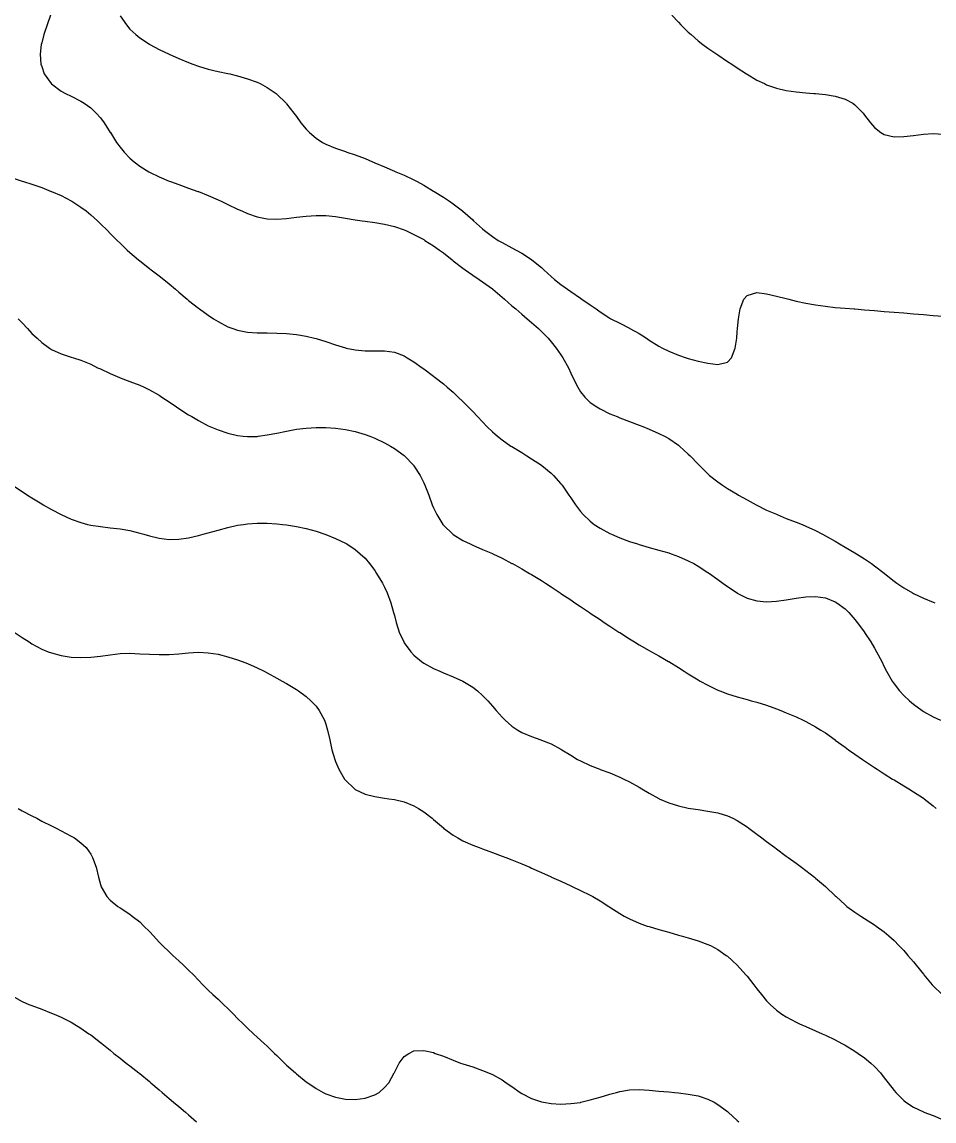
# Model space of a CAD drawing. Header units: inches. Extents: x 2679276 to 2679656, y 1246784 to 1247152.
# Drawn here: x 2679379.7 to 2679426.3, y 1246918.3 to 1246974.4 of the extents above; entities that cross this region are included whole.
import ezdxf

# ---------------------------------------------------------------- set-up
doc = ezdxf.new("R2010")
doc.units = ezdxf.units.IN
doc.header["$MEASUREMENT"] = 0
for name, color, linetype in [('451', 7, 'Continuous'), ('452', 7, 'Continuous'), ('453', 7, 'Continuous'), ('454', 7, 'Continuous'), ('455', 7, 'Continuous'), ('456', 7, 'Continuous'), ('457', 7, 'Continuous'), ('458', 7, 'Continuous'), ('459', 7, 'Continuous')]:
    doc.layers.add(name, color=color, linetype=linetype)

msp = doc.modelspace()

# ---------------------------------------------------------------- linework, layer by layer
at = {"layer": '451', "elevation": 451}
msp.add_lwpolyline([(2679412.913, 1246974.75), (2679413.25, 1246974.38), (2679413.373, 1246974.25), (2679413.75, 1246973.879), (2679413.891, 1246973.75), (2679414.25, 1246973.439), (2679414.494, 1246973.25), (2679414.75, 1246973.055), (2679415.201, 1246972.75), (2679415.25, 1246972.716), (2679415.75, 1246972.388), (2679415.969, 1246972.25), (2679416.25, 1246972.056), (2679416.723, 1246971.75), (2679416.75, 1246971.731), (2679417.25, 1246971.426), (2679417.635, 1246971.25), (2679417.75, 1246971.193), (2679418.25, 1246971.016), (2679418.75, 1246970.898), (2679419.25, 1246970.824), (2679419.75, 1246970.778), (2679420.163, 1246970.75), (2679420.25, 1246970.742), (2679420.75, 1246970.695), (2679421.25, 1246970.611), (2679421.75, 1246970.451), (2679422.145, 1246970.25), (2679422.25, 1246970.167), (2679422.67, 1246969.75), (2679422.75, 1246969.636), (2679423.048, 1246969.25), (2679423.25, 1246969.005), (2679423.581, 1246968.75), (2679423.75, 1246968.656), (2679424.25, 1246968.542), (2679424.75, 1246968.546), (2679425.25, 1246968.608), (2679425.75, 1246968.677), (2679426.25, 1246968.708), (2679426.75, 1246968.668)], dxfattribs=at)
at = {"layer": '452', "elevation": 452}
msp.add_lwpolyline([(2679384.75, 1246974.712), (2679385.072, 1246974.25), (2679385.25, 1246974.035), (2679385.549, 1246973.75), (2679385.75, 1246973.587), (2679386.25, 1246973.258), (2679386.265, 1246973.25), (2679386.75, 1246972.987), (2679387.25, 1246972.753), (2679387.256, 1246972.75), (2679387.75, 1246972.525), (2679388.25, 1246972.324), (2679388.456, 1246972.25), (2679388.75, 1246972.143), (2679389.25, 1246971.995), (2679389.75, 1246971.877), (2679390.25, 1246971.772), (2679390.345, 1246971.75), (2679390.75, 1246971.651), (2679391.25, 1246971.502), (2679391.75, 1246971.317), (2679391.897, 1246971.25), (2679392.25, 1246971.057), (2679392.713, 1246970.75), (2679392.75, 1246970.72), (2679393.225, 1246970.25), (2679393.25, 1246970.223), (2679393.611, 1246969.75), (2679393.75, 1246969.564), (2679393.98, 1246969.25), (2679394.25, 1246968.921), (2679394.412, 1246968.75), (2679394.75, 1246968.458), (2679395.079, 1246968.25), (2679395.25, 1246968.158), (2679395.75, 1246967.955), (2679396.25, 1246967.779), (2679396.33, 1246967.75), (2679396.75, 1246967.611), (2679397.25, 1246967.422), (2679397.64, 1246967.25), (2679397.75, 1246967.208), (2679398.25, 1246967.004), (2679398.75, 1246966.785), (2679398.823, 1246966.75), (2679399.25, 1246966.577), (2679399.75, 1246966.338), (2679399.911, 1246966.25), (2679400.25, 1246966.072), (2679400.75, 1246965.766), (2679400.775, 1246965.75), (2679401.25, 1246965.456), (2679401.558, 1246965.25), (2679401.75, 1246965.119), (2679402.231, 1246964.75), (2679402.25, 1246964.735), (2679402.75, 1246964.291), (2679402.795, 1246964.25), (2679403.25, 1246963.831), (2679403.346, 1246963.75), (2679403.75, 1246963.451), (2679404.047, 1246963.25), (2679404.25, 1246963.136), (2679404.75, 1246962.871), (2679404.966, 1246962.75), (2679405.25, 1246962.601), (2679405.75, 1246962.267), (2679405.773, 1246962.25), (2679406.25, 1246961.867), (2679406.374, 1246961.75), (2679406.75, 1246961.409), (2679406.924, 1246961.25), (2679407.25, 1246960.997), (2679407.584, 1246960.75), (2679407.75, 1246960.639), (2679408.25, 1246960.3), (2679408.325, 1246960.25), (2679408.75, 1246959.953), (2679409.04, 1246959.75), (2679409.25, 1246959.596), (2679409.75, 1246959.276), (2679409.801, 1246959.25), (2679410.25, 1246959.024), (2679410.75, 1246958.762), (2679410.772, 1246958.75), (2679411.25, 1246958.49), (2679411.611, 1246958.25), (2679411.75, 1246958.163), (2679412.25, 1246957.855), (2679412.434, 1246957.75), (2679412.75, 1246957.6), (2679413.25, 1246957.392), (2679413.646, 1246957.25), (2679413.75, 1246957.216), (2679414.25, 1246957.089), (2679414.75, 1246956.975), (2679415.25, 1246956.91), (2679415.75, 1246957.035), (2679415.947, 1246957.25), (2679416.139, 1246957.75), (2679416.219, 1246958.25), (2679416.25, 1246958.576), (2679416.265, 1246958.75), (2679416.312, 1246959.25), (2679416.393, 1246959.75), (2679416.581, 1246960.25), (2679416.75, 1246960.443), (2679417.25, 1246960.588), (2679417.75, 1246960.524), (2679418.25, 1246960.406), (2679418.75, 1246960.283), (2679418.884, 1246960.25), (2679419.25, 1246960.154), (2679419.75, 1246960.043), (2679420.25, 1246959.954), (2679420.75, 1246959.883), (2679421.25, 1246959.828), (2679421.75, 1246959.785), (2679422.221, 1246959.75), (2679422.25, 1246959.747), (2679422.75, 1246959.706), (2679423.25, 1246959.665), (2679423.75, 1246959.625), (2679424.25, 1246959.584), (2679424.75, 1246959.543), (2679425.25, 1246959.502), (2679425.75, 1246959.462), (2679426.25, 1246959.42), (2679426.75, 1246959.379)], dxfattribs=at)
at = {"layer": '453', "elevation": 453}
msp.add_lwpolyline([(2679381.202, 1246974.75), (2679381.03, 1246974.25), (2679380.861, 1246973.75), (2679380.75, 1246973.339), (2679380.725, 1246973.25), (2679380.668, 1246972.75), (2679380.712, 1246972.25), (2679380.75, 1246972.119), (2679380.883, 1246971.75), (2679381.238, 1246971.25), (2679381.25, 1246971.238), (2679381.75, 1246970.871), (2679381.961, 1246970.75), (2679382.25, 1246970.607), (2679382.75, 1246970.351), (2679382.909, 1246970.25), (2679383.25, 1246970.013), (2679383.527, 1246969.75), (2679383.75, 1246969.497), (2679383.932, 1246969.25), (2679384.25, 1246968.755), (2679384.253, 1246968.75), (2679384.574, 1246968.25), (2679384.75, 1246968.002), (2679384.957, 1246967.75), (2679385.25, 1246967.443), (2679385.472, 1246967.25), (2679385.75, 1246967.041), (2679386.211, 1246966.75), (2679386.25, 1246966.728), (2679386.75, 1246966.485), (2679387.25, 1246966.277), (2679387.324, 1246966.25), (2679387.75, 1246966.095), (2679388.25, 1246965.921), (2679388.725, 1246965.75), (2679388.75, 1246965.74), (2679389.25, 1246965.538), (2679389.75, 1246965.318), (2679389.905, 1246965.25), (2679390.25, 1246965.075), (2679390.75, 1246964.835), (2679390.956, 1246964.75), (2679391.25, 1246964.615), (2679391.75, 1246964.447), (2679392.25, 1246964.35), (2679392.75, 1246964.324), (2679393.25, 1246964.36), (2679393.75, 1246964.426), (2679394.25, 1246964.487), (2679394.75, 1246964.521), (2679395.25, 1246964.514), (2679395.75, 1246964.465), (2679396.25, 1246964.388), (2679396.75, 1246964.301), (2679397.101, 1246964.25), (2679397.25, 1246964.226), (2679397.75, 1246964.163), (2679398.25, 1246964.084), (2679398.75, 1246963.963), (2679399.25, 1246963.787), (2679399.327, 1246963.75), (2679399.75, 1246963.55), (2679400.25, 1246963.288), (2679400.312, 1246963.25), (2679400.75, 1246962.976), (2679401.058, 1246962.75), (2679401.25, 1246962.61), (2679401.698, 1246962.25), (2679401.75, 1246962.21), (2679402.25, 1246961.825), (2679402.355, 1246961.75), (2679402.75, 1246961.468), (2679403.083, 1246961.25), (2679403.25, 1246961.129), (2679403.75, 1246960.768), (2679403.774, 1246960.75), (2679404.25, 1246960.351), (2679404.37, 1246960.25), (2679404.75, 1246959.915), (2679404.943, 1246959.75), (2679405.25, 1246959.482), (2679405.529, 1246959.25), (2679405.75, 1246959.054), (2679406.099, 1246958.75), (2679406.25, 1246958.601), (2679406.597, 1246958.25), (2679406.75, 1246958.069), (2679407.011, 1246957.75), (2679407.25, 1246957.4), (2679407.355, 1246957.25), (2679407.63, 1246956.75), (2679407.75, 1246956.473), (2679407.863, 1246956.25), (2679408.112, 1246955.75), (2679408.25, 1246955.523), (2679408.47, 1246955.25), (2679408.75, 1246954.981), (2679409.079, 1246954.75), (2679409.25, 1246954.642), (2679409.75, 1246954.393), (2679410.112, 1246954.25), (2679410.25, 1246954.193), (2679410.75, 1246953.999), (2679411.25, 1246953.817), (2679411.424, 1246953.75), (2679411.75, 1246953.614), (2679412.25, 1246953.393), (2679412.536, 1246953.25), (2679412.75, 1246953.129), (2679413.25, 1246952.792), (2679413.303, 1246952.75), (2679413.75, 1246952.339), (2679413.841, 1246952.25), (2679414.25, 1246951.824), (2679414.321, 1246951.75), (2679414.75, 1246951.33), (2679414.839, 1246951.25), (2679415.25, 1246950.922), (2679415.491, 1246950.75), (2679415.75, 1246950.586), (2679416.25, 1246950.286), (2679416.31, 1246950.25), (2679416.75, 1246950.002), (2679417.219, 1246949.75), (2679417.25, 1246949.734), (2679417.75, 1246949.482), (2679418.25, 1246949.267), (2679418.294, 1246949.25), (2679418.75, 1246949.057), (2679419.25, 1246948.867), (2679419.56, 1246948.75), (2679419.75, 1246948.668), (2679420.25, 1246948.435), (2679420.605, 1246948.25), (2679420.75, 1246948.175), (2679421.25, 1246947.887), (2679421.473, 1246947.75), (2679421.75, 1246947.594), (2679422.25, 1246947.3), (2679422.332, 1246947.25), (2679422.75, 1246946.99), (2679423.104, 1246946.75), (2679423.25, 1246946.643), (2679423.75, 1246946.255), (2679423.756, 1246946.25), (2679424.25, 1246945.861), (2679424.402, 1246945.75), (2679424.75, 1246945.512), (2679425.201, 1246945.25), (2679425.25, 1246945.224), (2679425.75, 1246944.992), (2679426.25, 1246944.786), (2679426.334, 1246944.75)], dxfattribs=at)
at = {"layer": '454', "elevation": 454}
msp.add_lwpolyline([(2679379.25, 1246966.44), (2679379.75, 1246966.275), (2679379.824, 1246966.25), (2679380.25, 1246966.114), (2679380.75, 1246965.94), (2679381.241, 1246965.75), (2679381.25, 1246965.746), (2679381.75, 1246965.536), (2679382.25, 1246965.273), (2679382.288, 1246965.25), (2679382.75, 1246964.948), (2679383.011, 1246964.75), (2679383.25, 1246964.552), (2679383.59, 1246964.25), (2679383.75, 1246964.097), (2679384.106, 1246963.75), (2679384.25, 1246963.603), (2679384.598, 1246963.25), (2679384.75, 1246963.099), (2679385.115, 1246962.75), (2679385.25, 1246962.626), (2679385.695, 1246962.25), (2679385.75, 1246962.205), (2679386.25, 1246961.819), (2679386.341, 1246961.75), (2679386.75, 1246961.439), (2679386.985, 1246961.25), (2679387.25, 1246961.033), (2679387.581, 1246960.75), (2679387.75, 1246960.605), (2679388.168, 1246960.25), (2679388.25, 1246960.182), (2679388.75, 1246959.787), (2679388.799, 1246959.75), (2679389.25, 1246959.423), (2679389.511, 1246959.25), (2679389.75, 1246959.1), (2679390.25, 1246958.843), (2679390.496, 1246958.75), (2679390.75, 1246958.666), (2679391.25, 1246958.571), (2679391.75, 1246958.533), (2679392.25, 1246958.524), (2679392.75, 1246958.52), (2679393.25, 1246958.499), (2679393.75, 1246958.449), (2679394.25, 1246958.362), (2679394.676, 1246958.25), (2679394.75, 1246958.232), (2679395.25, 1246958.088), (2679395.75, 1246957.924), (2679396.25, 1246957.761), (2679396.296, 1246957.75), (2679396.75, 1246957.66), (2679397.25, 1246957.615), (2679397.75, 1246957.615), (2679398.25, 1246957.611), (2679398.75, 1246957.542), (2679399.25, 1246957.35), (2679399.41, 1246957.25), (2679399.75, 1246957.054), (2679400.17, 1246956.75), (2679400.25, 1246956.695), (2679400.75, 1246956.313), (2679400.828, 1246956.25), (2679401.25, 1246955.918), (2679401.446, 1246955.75), (2679401.75, 1246955.494), (2679402.011, 1246955.25), (2679402.25, 1246955.029), (2679402.522, 1246954.75), (2679402.75, 1246954.518), (2679402.997, 1246954.25), (2679403.25, 1246953.983), (2679403.474, 1246953.75), (2679403.75, 1246953.484), (2679404.014, 1246953.25), (2679404.25, 1246953.065), (2679404.7, 1246952.75), (2679404.75, 1246952.719), (2679405.25, 1246952.414), (2679405.513, 1246952.25), (2679405.75, 1246952.105), (2679406.25, 1246951.771), (2679406.278, 1246951.75), (2679406.75, 1246951.363), (2679406.869, 1246951.25), (2679407.25, 1246950.821), (2679407.306, 1246950.75), (2679407.65, 1246950.25), (2679407.75, 1246950.102), (2679407.985, 1246949.75), (2679408.25, 1246949.409), (2679408.382, 1246949.25), (2679408.75, 1246948.911), (2679408.95, 1246948.75), (2679409.25, 1246948.559), (2679409.75, 1246948.287), (2679409.827, 1246948.25), (2679410.25, 1246948.066), (2679410.75, 1246947.88), (2679411.162, 1246947.75), (2679411.25, 1246947.721), (2679411.75, 1246947.577), (2679412.25, 1246947.439), (2679412.75, 1246947.291), (2679412.879, 1246947.25), (2679413.25, 1246947.107), (2679413.75, 1246946.889), (2679414.032, 1246946.75), (2679414.25, 1246946.621), (2679414.75, 1246946.303), (2679414.828, 1246946.25), (2679415.25, 1246945.941), (2679415.513, 1246945.75), (2679415.75, 1246945.573), (2679416.236, 1246945.25), (2679416.25, 1246945.241), (2679416.75, 1246944.986), (2679417.25, 1246944.842), (2679417.75, 1246944.804), (2679418.25, 1246944.836), (2679418.75, 1246944.905), (2679419.25, 1246944.988), (2679419.75, 1246945.054), (2679420.25, 1246945.068), (2679420.75, 1246944.999), (2679421.25, 1246944.805), (2679421.334, 1246944.75), (2679421.75, 1246944.436), (2679421.941, 1246944.25), (2679422.25, 1246943.901), (2679422.376, 1246943.75), (2679422.738, 1246943.25), (2679422.75, 1246943.23), (2679423.075, 1246942.75), (2679423.25, 1246942.426), (2679423.363, 1246942.25), (2679423.62, 1246941.75), (2679423.75, 1246941.472), (2679423.867, 1246941.25), (2679424.152, 1246940.75), (2679424.25, 1246940.609), (2679424.532, 1246940.25), (2679424.75, 1246940.017), (2679425.032, 1246939.75), (2679425.25, 1246939.572), (2679425.68, 1246939.25), (2679425.75, 1246939.204), (2679426.25, 1246938.922), (2679426.616, 1246938.75)], dxfattribs=at)
at = {"layer": '455', "elevation": 455}
msp.add_lwpolyline([(2679379.554, 1246959.25), (2679379.75, 1246959.04), (2679380.019, 1246958.75), (2679380.25, 1246958.503), (2679380.51, 1246958.25), (2679380.75, 1246958.032), (2679381.148, 1246957.75), (2679381.25, 1246957.684), (2679381.75, 1246957.461), (2679382.25, 1246957.289), (2679382.364, 1246957.25), (2679382.75, 1246957.129), (2679383.25, 1246956.929), (2679383.598, 1246956.75), (2679383.75, 1246956.684), (2679384.25, 1246956.455), (2679384.721, 1246956.25), (2679384.75, 1246956.239), (2679385.25, 1246956.053), (2679385.75, 1246955.856), (2679385.975, 1246955.75), (2679386.25, 1246955.623), (2679386.75, 1246955.339), (2679386.879, 1246955.25), (2679387.25, 1246955.012), (2679387.624, 1246954.75), (2679387.75, 1246954.668), (2679388.25, 1246954.345), (2679388.409, 1246954.25), (2679388.75, 1246954.048), (2679389.25, 1246953.787), (2679389.336, 1246953.75), (2679389.75, 1246953.575), (2679390.25, 1246953.404), (2679390.75, 1246953.282), (2679391.039, 1246953.25), (2679391.25, 1246953.232), (2679391.75, 1246953.245), (2679391.799, 1246953.25), (2679392.25, 1246953.315), (2679392.75, 1246953.414), (2679393.25, 1246953.516), (2679393.75, 1246953.604), (2679394.25, 1246953.668), (2679394.75, 1246953.703), (2679395.25, 1246953.703), (2679395.75, 1246953.667), (2679396.25, 1246953.594), (2679396.75, 1246953.486), (2679397.25, 1246953.34), (2679397.494, 1246953.25), (2679397.75, 1246953.151), (2679398.25, 1246952.917), (2679398.557, 1246952.75), (2679398.75, 1246952.632), (2679399.25, 1246952.266), (2679399.269, 1246952.25), (2679399.741, 1246951.75), (2679399.75, 1246951.738), (2679400.064, 1246951.25), (2679400.25, 1246950.873), (2679400.305, 1246950.75), (2679400.501, 1246950.25), (2679400.685, 1246949.75), (2679400.75, 1246949.597), (2679400.911, 1246949.25), (2679401.223, 1246948.75), (2679401.25, 1246948.716), (2679401.737, 1246948.25), (2679401.75, 1246948.24), (2679402.25, 1246947.927), (2679402.609, 1246947.75), (2679402.75, 1246947.684), (2679403.25, 1246947.476), (2679403.75, 1246947.259), (2679403.769, 1246947.25), (2679404.25, 1246947.026), (2679404.75, 1246946.762), (2679404.772, 1246946.75), (2679405.25, 1246946.487), (2679405.653, 1246946.25), (2679405.75, 1246946.192), (2679406.25, 1246945.884), (2679406.465, 1246945.75), (2679406.75, 1246945.56), (2679407.219, 1246945.25), (2679407.25, 1246945.228), (2679407.75, 1246944.894), (2679407.964, 1246944.75), (2679408.25, 1246944.557), (2679408.702, 1246944.25), (2679408.75, 1246944.218), (2679409.25, 1246943.889), (2679409.458, 1246943.75), (2679409.75, 1246943.56), (2679410.209, 1246943.25), (2679410.25, 1246943.224), (2679410.75, 1246942.907), (2679410.999, 1246942.75), (2679411.25, 1246942.604), (2679411.75, 1246942.319), (2679411.872, 1246942.25), (2679412.25, 1246942.041), (2679412.744, 1246941.75), (2679412.75, 1246941.747), (2679413.25, 1246941.439), (2679413.542, 1246941.25), (2679413.75, 1246941.121), (2679414.25, 1246940.814), (2679414.359, 1246940.75), (2679414.75, 1246940.537), (2679415.25, 1246940.296), (2679415.36, 1246940.25), (2679415.75, 1246940.101), (2679416.25, 1246939.943), (2679416.75, 1246939.806), (2679416.956, 1246939.75), (2679417.25, 1246939.67), (2679417.75, 1246939.519), (2679418.25, 1246939.339), (2679418.472, 1246939.25), (2679418.75, 1246939.137), (2679419.25, 1246938.923), (2679419.616, 1246938.75), (2679419.75, 1246938.689), (2679420.25, 1246938.425), (2679420.517, 1246938.25), (2679420.75, 1246938.104), (2679421.241, 1246937.75), (2679421.25, 1246937.743), (2679421.75, 1246937.378), (2679421.929, 1246937.25), (2679422.25, 1246937.02), (2679422.649, 1246936.75), (2679422.75, 1246936.678), (2679423.25, 1246936.34), (2679423.392, 1246936.25), (2679423.75, 1246936.012), (2679424.178, 1246935.75), (2679424.25, 1246935.705), (2679424.75, 1246935.4), (2679425, 1246935.25), (2679425.25, 1246935.095), (2679425.75, 1246934.773), (2679425.783, 1246934.75), (2679426.25, 1246934.39), (2679426.407, 1246934.25)], dxfattribs=at)
at = {"layer": '456', "elevation": 456}
msp.add_lwpolyline([(2679379.251, 1246950.75), (2679379.75, 1246950.427), (2679380.019, 1246950.25), (2679380.25, 1246950.106), (2679380.75, 1246949.799), (2679380.832, 1246949.75), (2679381.25, 1246949.516), (2679381.746, 1246949.25), (2679381.75, 1246949.248), (2679382.25, 1246949.025), (2679382.75, 1246948.841), (2679383.08, 1246948.75), (2679383.25, 1246948.712), (2679383.75, 1246948.636), (2679384.25, 1246948.579), (2679384.75, 1246948.519), (2679385.25, 1246948.432), (2679385.75, 1246948.31), (2679385.963, 1246948.25), (2679386.25, 1246948.172), (2679386.75, 1246948.046), (2679387.25, 1246947.976), (2679387.75, 1246947.991), (2679388.25, 1246948.07), (2679388.75, 1246948.186), (2679388.998, 1246948.25), (2679389.25, 1246948.321), (2679389.75, 1246948.461), (2679390.25, 1246948.594), (2679390.75, 1246948.706), (2679391.042, 1246948.75), (2679391.25, 1246948.783), (2679391.75, 1246948.817), (2679392.25, 1246948.815), (2679392.75, 1246948.783), (2679393.041, 1246948.75), (2679393.25, 1246948.727), (2679393.75, 1246948.647), (2679394.25, 1246948.539), (2679394.75, 1246948.4), (2679395.204, 1246948.25), (2679395.25, 1246948.234), (2679395.75, 1246948.038), (2679396.25, 1246947.796), (2679396.326, 1246947.75), (2679396.75, 1246947.472), (2679397.006, 1246947.25), (2679397.25, 1246947.02), (2679397.476, 1246946.75), (2679397.75, 1246946.394), (2679397.845, 1246946.25), (2679398.144, 1246945.75), (2679398.25, 1246945.545), (2679398.386, 1246945.25), (2679398.568, 1246944.75), (2679398.709, 1246944.25), (2679398.75, 1246944.095), (2679398.84, 1246943.75), (2679398.999, 1246943.25), (2679399.225, 1246942.75), (2679399.25, 1246942.708), (2679399.585, 1246942.25), (2679399.75, 1246942.07), (2679400.136, 1246941.75), (2679400.25, 1246941.667), (2679400.75, 1246941.39), (2679401.076, 1246941.25), (2679401.25, 1246941.175), (2679401.75, 1246940.976), (2679402.238, 1246940.75), (2679402.25, 1246940.744), (2679402.75, 1246940.438), (2679402.993, 1246940.25), (2679403.25, 1246940.016), (2679403.512, 1246939.75), (2679403.75, 1246939.475), (2679403.949, 1246939.25), (2679404.25, 1246938.902), (2679404.404, 1246938.75), (2679404.75, 1246938.444), (2679405.047, 1246938.25), (2679405.25, 1246938.133), (2679405.75, 1246937.922), (2679406.222, 1246937.75), (2679406.25, 1246937.74), (2679406.75, 1246937.542), (2679407.25, 1246937.277), (2679407.29, 1246937.25), (2679407.75, 1246936.967), (2679408.1, 1246936.75), (2679408.25, 1246936.674), (2679408.75, 1246936.446), (2679409.233, 1246936.25), (2679409.25, 1246936.244), (2679409.75, 1246936.062), (2679410.25, 1246935.855), (2679410.464, 1246935.75), (2679410.75, 1246935.613), (2679411.25, 1246935.329), (2679411.375, 1246935.25), (2679411.75, 1246935.039), (2679412.25, 1246934.754), (2679412.259, 1246934.75), (2679412.75, 1246934.543), (2679413.25, 1246934.381), (2679413.75, 1246934.269), (2679413.862, 1246934.25), (2679414.25, 1246934.192), (2679414.75, 1246934.12), (2679415.25, 1246934.021), (2679415.75, 1246933.867), (2679416.016, 1246933.75), (2679416.25, 1246933.635), (2679416.75, 1246933.311), (2679416.833, 1246933.25), (2679417.25, 1246932.942), (2679417.501, 1246932.75), (2679417.75, 1246932.569), (2679418.175, 1246932.25), (2679418.25, 1246932.195), (2679418.75, 1246931.823), (2679418.846, 1246931.75), (2679419.25, 1246931.451), (2679419.523, 1246931.25), (2679419.75, 1246931.079), (2679420.184, 1246930.75), (2679420.25, 1246930.695), (2679420.75, 1246930.264), (2679420.766, 1246930.25), (2679421.25, 1246929.785), (2679421.289, 1246929.75), (2679421.75, 1246929.328), (2679421.846, 1246929.25), (2679422.25, 1246928.952), (2679422.548, 1246928.75), (2679422.75, 1246928.628), (2679423.25, 1246928.311), (2679423.332, 1246928.25), (2679423.75, 1246927.952), (2679423.977, 1246927.75), (2679424.25, 1246927.514), (2679424.501, 1246927.25), (2679424.75, 1246926.999), (2679424.957, 1246926.75), (2679425.25, 1246926.415), (2679425.377, 1246926.25), (2679425.75, 1246925.787), (2679425.779, 1246925.75), (2679426.196, 1246925.25), (2679426.25, 1246925.193), (2679426.708, 1246924.75)], dxfattribs=at)
at = {"layer": '457', "elevation": 457}
msp.add_lwpolyline([(2679379.337, 1246943.25), (2679379.75, 1246942.979), (2679380.108, 1246942.75), (2679380.25, 1246942.652), (2679380.75, 1246942.376), (2679381.074, 1246942.25), (2679381.25, 1246942.187), (2679381.75, 1246942.058), (2679382.25, 1246941.979), (2679382.75, 1246941.948), (2679383.25, 1246941.968), (2679383.75, 1246942.027), (2679384.25, 1246942.098), (2679384.75, 1246942.154), (2679385.25, 1246942.169), (2679385.75, 1246942.149), (2679386.25, 1246942.121), (2679386.75, 1246942.104), (2679387.25, 1246942.114), (2679387.75, 1246942.151), (2679388.25, 1246942.194), (2679388.75, 1246942.221), (2679389.25, 1246942.202), (2679389.75, 1246942.123), (2679390.25, 1246941.996), (2679390.75, 1246941.834), (2679390.976, 1246941.75), (2679391.25, 1246941.642), (2679391.75, 1246941.422), (2679392.1, 1246941.25), (2679392.25, 1246941.173), (2679392.75, 1246940.902), (2679393.023, 1246940.75), (2679393.25, 1246940.621), (2679393.75, 1246940.324), (2679393.857, 1246940.25), (2679394.25, 1246939.969), (2679394.491, 1246939.75), (2679394.75, 1246939.48), (2679394.914, 1246939.25), (2679395.178, 1246938.75), (2679395.25, 1246938.553), (2679395.336, 1246938.25), (2679395.449, 1246937.75), (2679395.561, 1246937.25), (2679395.706, 1246936.75), (2679395.75, 1246936.641), (2679395.911, 1246936.25), (2679396.205, 1246935.75), (2679396.25, 1246935.694), (2679396.708, 1246935.25), (2679396.75, 1246935.22), (2679397.25, 1246934.988), (2679397.75, 1246934.863), (2679398.25, 1246934.783), (2679398.458, 1246934.75), (2679398.75, 1246934.706), (2679399.25, 1246934.585), (2679399.75, 1246934.379), (2679399.974, 1246934.25), (2679400.25, 1246934.075), (2679400.67, 1246933.75), (2679400.75, 1246933.681), (2679401.25, 1246933.259), (2679401.262, 1246933.25), (2679401.75, 1246932.89), (2679401.985, 1246932.75), (2679402.25, 1246932.602), (2679402.75, 1246932.378), (2679403.075, 1246932.25), (2679403.25, 1246932.185), (2679403.75, 1246932.004), (2679404.25, 1246931.823), (2679404.441, 1246931.75), (2679404.75, 1246931.633), (2679405.25, 1246931.429), (2679405.659, 1246931.25), (2679405.75, 1246931.21), (2679406.25, 1246930.985), (2679406.75, 1246930.756), (2679406.763, 1246930.75), (2679407.25, 1246930.531), (2679407.75, 1246930.301), (2679407.859, 1246930.25), (2679408.25, 1246930.07), (2679408.75, 1246929.822), (2679408.88, 1246929.75), (2679409.25, 1246929.542), (2679409.688, 1246929.25), (2679409.75, 1246929.211), (2679410.25, 1246928.892), (2679410.48, 1246928.75), (2679410.75, 1246928.61), (2679411.25, 1246928.396), (2679411.659, 1246928.25), (2679411.75, 1246928.218), (2679412.25, 1246928.072), (2679412.75, 1246927.928), (2679413.25, 1246927.785), (2679413.385, 1246927.75), (2679413.75, 1246927.647), (2679414.25, 1246927.5), (2679414.75, 1246927.313), (2679414.879, 1246927.25), (2679415.25, 1246927.056), (2679415.686, 1246926.75), (2679415.75, 1246926.702), (2679416.245, 1246926.25), (2679416.25, 1246926.245), (2679416.693, 1246925.75), (2679416.75, 1246925.681), (2679417.088, 1246925.25), (2679417.25, 1246925.039), (2679417.478, 1246924.75), (2679417.75, 1246924.435), (2679417.927, 1246924.25), (2679418.25, 1246923.962), (2679418.529, 1246923.75), (2679418.75, 1246923.607), (2679419.25, 1246923.336), (2679419.432, 1246923.25), (2679419.75, 1246923.113), (2679420.25, 1246922.902), (2679420.589, 1246922.75), (2679420.75, 1246922.681), (2679421.25, 1246922.435), (2679421.588, 1246922.25), (2679421.75, 1246922.161), (2679422.25, 1246921.861), (2679422.421, 1246921.75), (2679422.75, 1246921.514), (2679423.075, 1246921.25), (2679423.25, 1246921.08), (2679423.554, 1246920.75), (2679423.75, 1246920.5), (2679423.943, 1246920.25), (2679424.25, 1246919.85), (2679424.336, 1246919.75), (2679424.75, 1246919.335), (2679424.858, 1246919.25), (2679425.25, 1246919), (2679425.75, 1246918.76), (2679425.774, 1246918.75), (2679426.25, 1246918.569), (2679426.75, 1246918.35)], dxfattribs=at)
at = {"layer": '458', "elevation": 458}
msp.add_lwpolyline([(2679379.541, 1246934.25), (2679379.75, 1246934.136), (2679380.25, 1246933.872), (2679380.494, 1246933.75), (2679380.75, 1246933.61), (2679381.25, 1246933.358), (2679381.486, 1246933.25), (2679381.75, 1246933.107), (2679382.25, 1246932.841), (2679382.419, 1246932.75), (2679382.75, 1246932.495), (2679383.027, 1246932.25), (2679383.25, 1246931.91), (2679383.344, 1246931.75), (2679383.522, 1246931.25), (2679383.644, 1246930.75), (2679383.75, 1246930.371), (2679383.79, 1246930.25), (2679384.074, 1246929.75), (2679384.25, 1246929.575), (2679384.629, 1246929.25), (2679384.75, 1246929.181), (2679385.25, 1246928.846), (2679385.364, 1246928.75), (2679385.75, 1246928.455), (2679385.964, 1246928.25), (2679386.25, 1246927.972), (2679386.455, 1246927.75), (2679386.75, 1246927.429), (2679386.921, 1246927.25), (2679387.25, 1246926.924), (2679387.437, 1246926.75), (2679387.75, 1246926.467), (2679387.985, 1246926.25), (2679388.25, 1246925.993), (2679388.493, 1246925.75), (2679388.75, 1246925.478), (2679388.976, 1246925.25), (2679389.25, 1246924.975), (2679389.492, 1246924.75), (2679389.75, 1246924.51), (2679390.031, 1246924.25), (2679390.25, 1246924.036), (2679390.538, 1246923.75), (2679390.75, 1246923.527), (2679391.027, 1246923.25), (2679391.25, 1246923.028), (2679391.554, 1246922.75), (2679391.75, 1246922.572), (2679392.111, 1246922.25), (2679392.25, 1246922.118), (2679392.637, 1246921.75), (2679392.75, 1246921.635), (2679393.148, 1246921.25), (2679393.25, 1246921.15), (2679393.698, 1246920.75), (2679393.75, 1246920.704), (2679394.25, 1246920.303), (2679394.324, 1246920.25), (2679394.75, 1246919.962), (2679395.112, 1246919.75), (2679395.25, 1246919.683), (2679395.75, 1246919.516), (2679396.25, 1246919.411), (2679396.75, 1246919.386), (2679397.25, 1246919.457), (2679397.75, 1246919.631), (2679397.977, 1246919.75), (2679398.25, 1246920.009), (2679398.464, 1246920.25), (2679398.738, 1246920.75), (2679398.75, 1246920.778), (2679398.994, 1246921.25), (2679399.25, 1246921.595), (2679399.479, 1246921.75), (2679399.75, 1246921.877), (2679400.25, 1246921.898), (2679400.75, 1246921.785), (2679400.825, 1246921.75), (2679401.25, 1246921.61), (2679401.75, 1246921.409), (2679402.128, 1246921.25), (2679402.25, 1246921.213), (2679402.75, 1246921.055), (2679403.25, 1246920.881), (2679403.546, 1246920.75), (2679403.75, 1246920.67), (2679404.25, 1246920.397), (2679404.453, 1246920.25), (2679404.75, 1246920.051), (2679405.168, 1246919.75), (2679405.25, 1246919.7), (2679405.75, 1246919.453), (2679406.25, 1246919.274), (2679406.368, 1246919.25), (2679406.75, 1246919.188), (2679407.25, 1246919.16), (2679407.75, 1246919.183), (2679408.25, 1246919.248), (2679408.259, 1246919.25), (2679408.75, 1246919.372), (2679409.25, 1246919.52), (2679409.75, 1246919.667), (2679410.081, 1246919.75), (2679410.25, 1246919.796), (2679410.75, 1246919.88), (2679411.25, 1246919.899), (2679411.75, 1246919.872), (2679412.25, 1246919.826), (2679412.75, 1246919.777), (2679413.04, 1246919.75), (2679413.25, 1246919.73), (2679413.75, 1246919.671), (2679414.25, 1246919.573), (2679414.75, 1246919.409), (2679415.071, 1246919.25), (2679415.25, 1246919.146), (2679415.75, 1246918.784), (2679415.792, 1246918.75), (2679416.25, 1246918.328), (2679416.335, 1246918.25)], dxfattribs=at)
at = {"layer": '459', "elevation": 459}
msp.add_lwpolyline([(2679379.25, 1246924.692), (2679379.75, 1246924.403), (2679380.098, 1246924.25), (2679380.25, 1246924.186), (2679380.75, 1246924.001), (2679381.25, 1246923.808), (2679381.394, 1246923.75), (2679381.75, 1246923.592), (2679382.25, 1246923.335), (2679382.395, 1246923.25), (2679382.75, 1246923.037), (2679383.159, 1246922.75), (2679383.25, 1246922.689), (2679383.75, 1246922.31), (2679383.822, 1246922.25), (2679384.25, 1246921.909), (2679384.439, 1246921.75), (2679384.75, 1246921.503), (2679385.063, 1246921.25), (2679385.25, 1246921.11), (2679385.709, 1246920.75), (2679385.75, 1246920.719), (2679386.25, 1246920.314), (2679386.323, 1246920.25), (2679386.75, 1246919.879), (2679386.896, 1246919.75), (2679387.25, 1246919.449), (2679387.484, 1246919.25), (2679387.75, 1246919.038), (2679388.088, 1246918.75), (2679388.25, 1246918.613), (2679388.643, 1246918.25)], dxfattribs=at)

doc.saveas('drawing.dxf')
